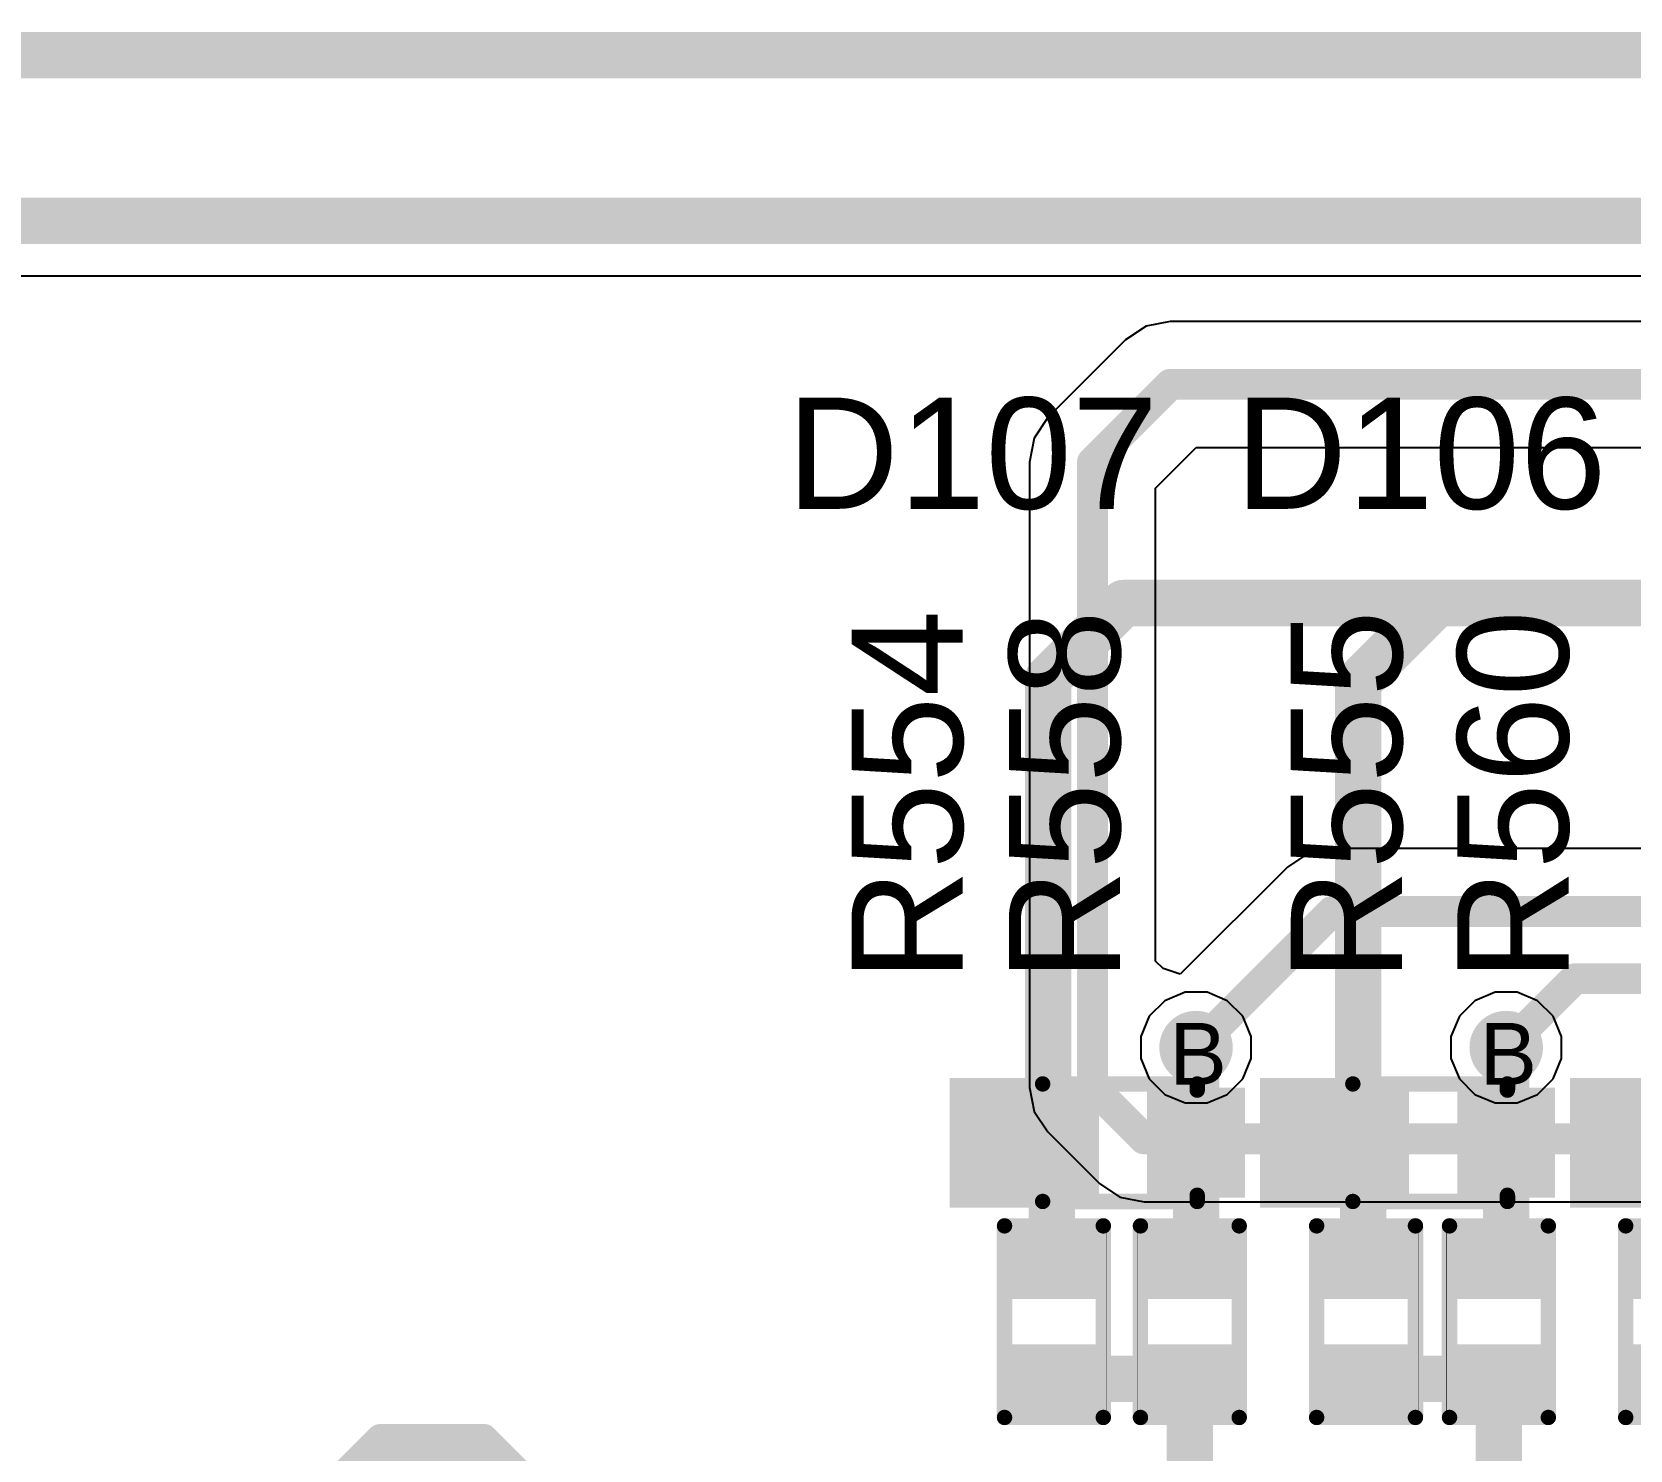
# Model space of a CAD drawing. Header units: inches. Extents: x 0 to 5379, y 0 to 5429.
# Drawn here: x 53.99 to 67.12, y 117.33 to 128.98 of the extents above; entities that cross this region are included whole.
import ezdxf

# ---------------------------------------------------------------- set-up
doc = ezdxf.new("R2010")
doc.units = ezdxf.units.IN
for name, color, linetype in [('Bottom Layer', 5, 'Continuous'), ('Bottom Solder', 6, 'Continuous'), ('Drill Drawing', 1, 'Continuous'), ('GND01', 16, 'Continuous'), ('GND02', 76, 'Continuous'), ('PWR', 156, 'Continuous'), ('SIG 01', 90, 'Continuous'), ('Top Layer', 1, 'Continuous'), ('Top Overlay', 2, 'Continuous'), ('Top Paste', 8, 'Continuous'), ('Top Solder', 216, 'Continuous'), ('Via Holes', 16, 'Continuous')]:
    doc.layers.add(name, color=color, linetype=linetype)
doc.styles.add('Arial', font='', dxfattribs={"height": 0.2})
doc.styles.get('Arial').set_extended_font_data('Arial')

# ---------------------------------------------------------------- blocks, each defined once
blk = doc.blocks.new('T__________156')
at = {"layer": 'Top Layer'}
blk.add_hatch(color=1, dxfattribs=at).paths.add_polyline_path([(0.381, 0.762), (-0.381, 0.762), (-0.762, 0.381), (-0.762, -0.381), (-0.381, -0.762), (0.381, -0.762), (0.762, -0.381), (0.762, 0.381)])
at = {"layer": 'Top Paste'}
blk.add_hatch(color=8, dxfattribs=at).paths.add_polyline_path([(0.381, 0.762), (-0.381, 0.762), (-0.762, 0.381), (-0.762, -0.381), (-0.381, -0.762), (0.381, -0.762), (0.762, -0.381), (0.762, 0.381)])
at = {"layer": 'Top Solder'}
blk.add_hatch(color=216, dxfattribs=at).paths.add_polyline_path([(0.432, 0.864), (-0.432, 0.864), (-0.864, 0.432), (-0.864, -0.432), (-0.432, -0.864), (0.432, -0.864), (0.864, -0.432), (0.864, 0.432)])
at = {"layer": 'Top Overlay'}
for points in [[(-0.94, 0.432, 0.2, 0.2, 0), (-0.432, 0.94, 0.2, 0.2, 0)], [(-0.432, 0.94, 0.2, 0.2, 0), (0.432, 0.94, 0.2, 0.2, 0)], [(0.432, 0.94, 0.2, 0.2, 0), (0.94, 0.432, 0.2, 0.2, 0)], [(-0.94, -0.432, 0.2, 0.2, 0), (-0.94, 0.432, 0.2, 0.2, 0)], [(0.94, -0.432, 0.2, 0.2, 0), (0.94, 0.432, 0.2, 0.2, 0)], [(-0.94, -0.432, 0.2, 0.2, 0), (-0.432, -0.94, 0.2, 0.2, 0)], [(0.432, -0.94, 0.2, 0.2, 0), (0.94, -0.432, 0.2, 0.2, 0)], [(-0.432, -0.94, 0.2, 0.2, 0), (0.432, -0.94, 0.2, 0.2, 0)]]:
    blk.add_lwpolyline(points, format="xyseb", dxfattribs=at)
for points in [[(-0.482, 0.94, 0.1, 0.1, 1), (-0.382, 0.94, 0.1, 0.1, 1)], [(-0.482, 0.94, 0.1, 0.1, 1), (-0.382, 0.94, 0.1, 0.1, 1)], [(0.382, 0.94, 0.1, 0.1, 1), (0.482, 0.94, 0.1, 0.1, 1)], [(0.382, 0.94, 0.1, 0.1, 1), (0.482, 0.94, 0.1, 0.1, 1)], [(-0.99, 0.432, 0.1, 0.1, 1), (-0.89, 0.432, 0.1, 0.1, 1)], [(-0.99, 0.432, 0.1, 0.1, 1), (-0.89, 0.432, 0.1, 0.1, 1)], [(0.89, 0.432, 0.1, 0.1, 1), (0.99, 0.432, 0.1, 0.1, 1)], [(0.89, 0.432, 0.1, 0.1, 1), (0.99, 0.432, 0.1, 0.1, 1)], [(-0.99, -0.432, 0.1, 0.1, 1), (-0.89, -0.432, 0.1, 0.1, 1)], [(-0.99, -0.432, 0.1, 0.1, 1), (-0.89, -0.432, 0.1, 0.1, 1)], [(0.89, -0.432, 0.1, 0.1, 1), (0.99, -0.432, 0.1, 0.1, 1)], [(0.89, -0.432, 0.1, 0.1, 1), (0.99, -0.432, 0.1, 0.1, 1)], [(-0.482, -0.94, 0.1, 0.1, 1), (-0.382, -0.94, 0.1, 0.1, 1)], [(-0.482, -0.94, 0.1, 0.1, 1), (-0.382, -0.94, 0.1, 0.1, 1)], [(0.382, -0.94, 0.1, 0.1, 1), (0.482, -0.94, 0.1, 0.1, 1)], [(0.382, -0.94, 0.1, 0.1, 1), (0.482, -0.94, 0.1, 0.1, 1)]]:
    blk.add_lwpolyline(points, format="xyseb", close=True, dxfattribs=at)
blk = doc.blocks.new('R___0402_220')
at = {"layer": 'Top Layer'}
for points in [[(-0.699, -0.318), (-0.699, 0.317), (-0.241, 0.317), (-0.241, -0.318)], [(0.241, -0.318), (0.241, 0.317), (0.699, 0.317), (0.699, -0.318)]]:
    blk.add_hatch(color=1, dxfattribs=at).paths.add_polyline_path(points)
at = {"layer": 'Top Paste'}
for points in [[(-0.699, -0.318), (-0.699, 0.317), (-0.241, 0.317), (-0.241, -0.318)], [(0.241, -0.318), (0.241, 0.317), (0.699, 0.317), (0.699, -0.318)]]:
    blk.add_hatch(color=8, dxfattribs=at).paths.add_polyline_path(points)
at = {"layer": 'Top Solder'}
for points in [[(-0.754, -0.373), (-0.754, 0.373), (-0.186, 0.373), (-0.186, -0.373)], [(0.186, -0.373), (0.186, 0.373), (0.754, 0.373), (0.754, -0.373)]]:
    blk.add_hatch(color=216, dxfattribs=at).paths.add_polyline_path(points)
at = {"layer": 'Top Overlay'}
for points in [[(0.787, 0.406, 0.127, 0.127, 0), (-0.787, 0.406, 0.127, 0.127, 0)], [(-0.787, -0.406, 0.127, 0.127, 0), (-0.787, 0.406, 0.127, 0.127, 0)], [(0.787, -0.406, 0.127, 0.127, 0), (0.787, 0.406, 0.127, 0.127, 0)], [(0.787, -0.406, 0.127, 0.127, 0), (-0.787, -0.406, 0.127, 0.127, 0)], [(0.813, -0.432, 0.00323, 0.00323, 0), (-0.813, -0.432, 0.00323, 0.00323, 0)]]:
    blk.add_lwpolyline(points, format="xyseb", dxfattribs=at)
for points in [[(-0.819, 0.406, 0.0635, 0.0635, 1), (-0.756, 0.406, 0.0635, 0.0635, 1)], [(-0.819, 0.406, 0.0635, 0.0635, 1), (-0.756, 0.406, 0.0635, 0.0635, 1)], [(0.756, 0.406, 0.0635, 0.0635, 1), (0.819, 0.406, 0.0635, 0.0635, 1)], [(0.756, 0.406, 0.0635, 0.0635, 1), (0.819, 0.406, 0.0635, 0.0635, 1)], [(-0.819, -0.406, 0.0635, 0.0635, 1), (-0.756, -0.406, 0.0635, 0.0635, 1)], [(-0.819, -0.406, 0.0635, 0.0635, 1), (-0.756, -0.406, 0.0635, 0.0635, 1)], [(0.756, -0.406, 0.0635, 0.0635, 1), (0.819, -0.406, 0.0635, 0.0635, 1)], [(0.756, -0.406, 0.0635, 0.0635, 1), (0.819, -0.406, 0.0635, 0.0635, 1)], [(-0.814, -0.432, 0.00161, 0.00161, 1), (-0.812, -0.432, 0.00161, 0.00161, 1)], [(0.812, -0.432, 0.00161, 0.00161, 1), (0.814, -0.432, 0.00161, 0.00161, 1)]]:
    blk.add_lwpolyline(points, format="xyseb", close=True, dxfattribs=at)
blk = doc.blocks.new('R___0402_222')
at = {"layer": 'Top Layer'}
for points in [[(-0.699, -0.318), (-0.699, 0.317), (-0.241, 0.317), (-0.241, -0.318)], [(0.241, -0.318), (0.241, 0.317), (0.699, 0.317), (0.699, -0.318)]]:
    blk.add_hatch(color=1, dxfattribs=at).paths.add_polyline_path(points)
at = {"layer": 'Top Paste'}
for points in [[(-0.699, -0.318), (-0.699, 0.317), (-0.241, 0.317), (-0.241, -0.318)], [(0.241, -0.318), (0.241, 0.317), (0.699, 0.317), (0.699, -0.318)]]:
    blk.add_hatch(color=8, dxfattribs=at).paths.add_polyline_path(points)
at = {"layer": 'Top Solder'}
for points in [[(-0.754, -0.373), (-0.754, 0.373), (-0.186, 0.373), (-0.186, -0.373)], [(0.186, -0.373), (0.186, 0.373), (0.754, 0.373), (0.754, -0.373)]]:
    blk.add_hatch(color=216, dxfattribs=at).paths.add_polyline_path(points)
at = {"layer": 'Top Overlay'}
for points in [[(0.787, 0.406, 0.127, 0.127, 0), (-0.787, 0.406, 0.127, 0.127, 0)], [(-0.787, -0.406, 0.127, 0.127, 0), (-0.787, 0.406, 0.127, 0.127, 0)], [(0.787, -0.406, 0.127, 0.127, 0), (0.787, 0.406, 0.127, 0.127, 0)], [(0.787, -0.406, 0.127, 0.127, 0), (-0.787, -0.406, 0.127, 0.127, 0)], [(0.813, -0.432, 0.00323, 0.00323, 0), (-0.813, -0.432, 0.00323, 0.00323, 0)]]:
    blk.add_lwpolyline(points, format="xyseb", dxfattribs=at)
for points in [[(-0.819, 0.406, 0.0635, 0.0635, 1), (-0.756, 0.406, 0.0635, 0.0635, 1)], [(-0.819, 0.406, 0.0635, 0.0635, 1), (-0.756, 0.406, 0.0635, 0.0635, 1)], [(0.756, 0.406, 0.0635, 0.0635, 1), (0.819, 0.406, 0.0635, 0.0635, 1)], [(0.756, 0.406, 0.0635, 0.0635, 1), (0.819, 0.406, 0.0635, 0.0635, 1)], [(-0.819, -0.406, 0.0635, 0.0635, 1), (-0.756, -0.406, 0.0635, 0.0635, 1)], [(-0.819, -0.406, 0.0635, 0.0635, 1), (-0.756, -0.406, 0.0635, 0.0635, 1)], [(0.756, -0.406, 0.0635, 0.0635, 1), (0.819, -0.406, 0.0635, 0.0635, 1)], [(0.756, -0.406, 0.0635, 0.0635, 1), (0.819, -0.406, 0.0635, 0.0635, 1)], [(-0.814, -0.432, 0.00161, 0.00161, 1), (-0.812, -0.432, 0.00161, 0.00161, 1)], [(0.812, -0.432, 0.00161, 0.00161, 1), (0.814, -0.432, 0.00161, 0.00161, 1)]]:
    blk.add_lwpolyline(points, format="xyseb", close=True, dxfattribs=at)
blk = doc.blocks.new('R___0402_224')
at = {"layer": 'Top Layer'}
for points in [[(-0.699, -0.318), (-0.699, 0.318), (-0.241, 0.318), (-0.241, -0.318)], [(0.241, -0.318), (0.241, 0.318), (0.699, 0.318), (0.699, -0.318)]]:
    blk.add_hatch(color=1, dxfattribs=at).paths.add_polyline_path(points)
at = {"layer": 'Top Paste'}
for points in [[(-0.699, -0.318), (-0.699, 0.318), (-0.241, 0.318), (-0.241, -0.318)], [(0.241, -0.318), (0.241, 0.318), (0.699, 0.318), (0.699, -0.318)]]:
    blk.add_hatch(color=8, dxfattribs=at).paths.add_polyline_path(points)
at = {"layer": 'Top Solder'}
for points in [[(-0.754, -0.373), (-0.754, 0.373), (-0.186, 0.373), (-0.186, -0.373)], [(0.186, -0.373), (0.186, 0.373), (0.754, 0.373), (0.754, -0.373)]]:
    blk.add_hatch(color=216, dxfattribs=at).paths.add_polyline_path(points)
at = {"layer": 'Top Overlay'}
for points in [[(-0.787, 0.406, 0.127, 0.127, 0), (0.787, 0.406, 0.127, 0.127, 0)], [(-0.787, 0.406, 0.127, 0.127, 0), (-0.787, -0.406, 0.127, 0.127, 0)], [(0.787, 0.406, 0.127, 0.127, 0), (0.787, -0.406, 0.127, 0.127, 0)], [(-0.787, -0.406, 0.127, 0.127, 0), (0.787, -0.406, 0.127, 0.127, 0)], [(-0.813, -0.432, 0.00323, 0.00323, 0), (0.813, -0.432, 0.00323, 0.00323, 0)]]:
    blk.add_lwpolyline(points, format="xyseb", dxfattribs=at)
for points in [[(-0.819, 0.406, 0.0635, 0.0635, 1), (-0.756, 0.406, 0.0635, 0.0635, 1)], [(-0.819, 0.406, 0.0635, 0.0635, 1), (-0.756, 0.406, 0.0635, 0.0635, 1)], [(0.756, 0.406, 0.0635, 0.0635, 1), (0.819, 0.406, 0.0635, 0.0635, 1)], [(0.756, 0.406, 0.0635, 0.0635, 1), (0.819, 0.406, 0.0635, 0.0635, 1)], [(-0.819, -0.406, 0.0635, 0.0635, 1), (-0.756, -0.406, 0.0635, 0.0635, 1)], [(-0.819, -0.406, 0.0635, 0.0635, 1), (-0.756, -0.406, 0.0635, 0.0635, 1)], [(0.756, -0.406, 0.0635, 0.0635, 1), (0.819, -0.406, 0.0635, 0.0635, 1)], [(0.756, -0.406, 0.0635, 0.0635, 1), (0.819, -0.406, 0.0635, 0.0635, 1)], [(-0.814, -0.432, 0.00161, 0.00161, 1), (-0.812, -0.432, 0.00161, 0.00161, 1)], [(0.812, -0.432, 0.00161, 0.00161, 1), (0.814, -0.432, 0.00161, 0.00161, 1)]]:
    blk.add_lwpolyline(points, format="xyseb", close=True, dxfattribs=at)
blk = doc.blocks.new('R___0402_225')
at = {"layer": 'Top Layer'}
for points in [[(-0.699, -0.318), (-0.699, 0.318), (-0.241, 0.318), (-0.241, -0.318)], [(0.241, -0.318), (0.241, 0.318), (0.699, 0.318), (0.699, -0.318)]]:
    blk.add_hatch(color=1, dxfattribs=at).paths.add_polyline_path(points)
at = {"layer": 'Top Paste'}
for points in [[(-0.699, -0.318), (-0.699, 0.318), (-0.241, 0.318), (-0.241, -0.318)], [(0.241, -0.318), (0.241, 0.318), (0.699, 0.318), (0.699, -0.318)]]:
    blk.add_hatch(color=8, dxfattribs=at).paths.add_polyline_path(points)
at = {"layer": 'Top Solder'}
for points in [[(-0.754, -0.373), (-0.754, 0.373), (-0.186, 0.373), (-0.186, -0.373)], [(0.186, -0.373), (0.186, 0.373), (0.754, 0.373), (0.754, -0.373)]]:
    blk.add_hatch(color=216, dxfattribs=at).paths.add_polyline_path(points)
at = {"layer": 'Top Overlay'}
for points in [[(-0.787, 0.406, 0.127, 0.127, 0), (0.787, 0.406, 0.127, 0.127, 0)], [(-0.787, 0.406, 0.127, 0.127, 0), (-0.787, -0.406, 0.127, 0.127, 0)], [(0.787, 0.406, 0.127, 0.127, 0), (0.787, -0.406, 0.127, 0.127, 0)], [(-0.787, -0.406, 0.127, 0.127, 0), (0.787, -0.406, 0.127, 0.127, 0)], [(-0.813, -0.432, 0.00323, 0.00323, 0), (0.813, -0.432, 0.00323, 0.00323, 0)]]:
    blk.add_lwpolyline(points, format="xyseb", dxfattribs=at)
for points in [[(-0.819, 0.406, 0.0635, 0.0635, 1), (-0.756, 0.406, 0.0635, 0.0635, 1)], [(-0.819, 0.406, 0.0635, 0.0635, 1), (-0.756, 0.406, 0.0635, 0.0635, 1)], [(0.756, 0.406, 0.0635, 0.0635, 1), (0.819, 0.406, 0.0635, 0.0635, 1)], [(0.756, 0.406, 0.0635, 0.0635, 1), (0.819, 0.406, 0.0635, 0.0635, 1)], [(-0.819, -0.406, 0.0635, 0.0635, 1), (-0.756, -0.406, 0.0635, 0.0635, 1)], [(-0.819, -0.406, 0.0635, 0.0635, 1), (-0.756, -0.406, 0.0635, 0.0635, 1)], [(0.756, -0.406, 0.0635, 0.0635, 1), (0.819, -0.406, 0.0635, 0.0635, 1)], [(0.756, -0.406, 0.0635, 0.0635, 1), (0.819, -0.406, 0.0635, 0.0635, 1)], [(-0.814, -0.432, 0.00161, 0.00161, 1), (-0.812, -0.432, 0.00161, 0.00161, 1)], [(0.812, -0.432, 0.00161, 0.00161, 1), (0.814, -0.432, 0.00161, 0.00161, 1)]]:
    blk.add_lwpolyline(points, format="xyseb", close=True, dxfattribs=at)
blk = doc.blocks.new('R___0402_226')
at = {"layer": 'Top Layer'}
for points in [[(-0.699, -0.318), (-0.699, 0.318), (-0.241, 0.318), (-0.241, -0.318)], [(0.241, -0.318), (0.241, 0.318), (0.699, 0.318), (0.699, -0.318)]]:
    blk.add_hatch(color=1, dxfattribs=at).paths.add_polyline_path(points)
at = {"layer": 'Top Paste'}
for points in [[(-0.699, -0.318), (-0.699, 0.318), (-0.241, 0.318), (-0.241, -0.318)], [(0.241, -0.318), (0.241, 0.318), (0.699, 0.318), (0.699, -0.318)]]:
    blk.add_hatch(color=8, dxfattribs=at).paths.add_polyline_path(points)
at = {"layer": 'Top Solder'}
for points in [[(-0.754, -0.373), (-0.754, 0.373), (-0.186, 0.373), (-0.186, -0.373)], [(0.186, -0.373), (0.186, 0.373), (0.754, 0.373), (0.754, -0.373)]]:
    blk.add_hatch(color=216, dxfattribs=at).paths.add_polyline_path(points)
at = {"layer": 'Top Overlay'}
for points in [[(-0.787, 0.406, 0.127, 0.127, 0), (0.787, 0.406, 0.127, 0.127, 0)], [(-0.787, 0.406, 0.127, 0.127, 0), (-0.787, -0.406, 0.127, 0.127, 0)], [(0.787, 0.406, 0.127, 0.127, 0), (0.787, -0.406, 0.127, 0.127, 0)], [(-0.787, -0.406, 0.127, 0.127, 0), (0.787, -0.406, 0.127, 0.127, 0)], [(-0.813, -0.432, 0.00323, 0.00323, 0), (0.813, -0.432, 0.00323, 0.00323, 0)]]:
    blk.add_lwpolyline(points, format="xyseb", dxfattribs=at)
for points in [[(-0.819, 0.406, 0.0635, 0.0635, 1), (-0.756, 0.406, 0.0635, 0.0635, 1)], [(-0.819, 0.406, 0.0635, 0.0635, 1), (-0.756, 0.406, 0.0635, 0.0635, 1)], [(0.756, 0.406, 0.0635, 0.0635, 1), (0.819, 0.406, 0.0635, 0.0635, 1)], [(0.756, 0.406, 0.0635, 0.0635, 1), (0.819, 0.406, 0.0635, 0.0635, 1)], [(-0.819, -0.406, 0.0635, 0.0635, 1), (-0.756, -0.406, 0.0635, 0.0635, 1)], [(-0.819, -0.406, 0.0635, 0.0635, 1), (-0.756, -0.406, 0.0635, 0.0635, 1)], [(0.756, -0.406, 0.0635, 0.0635, 1), (0.819, -0.406, 0.0635, 0.0635, 1)], [(0.756, -0.406, 0.0635, 0.0635, 1), (0.819, -0.406, 0.0635, 0.0635, 1)], [(-0.814, -0.432, 0.00161, 0.00161, 1), (-0.812, -0.432, 0.00161, 0.00161, 1)], [(0.812, -0.432, 0.00161, 0.00161, 1), (0.814, -0.432, 0.00161, 0.00161, 1)]]:
    blk.add_lwpolyline(points, format="xyseb", close=True, dxfattribs=at)
blk = doc.blocks.new('SOD_523_833')
at = {"layer": 'Top Layer'}
for points in [[(-0.9, 0.35), (-0.3, 0.35), (-0.3, -0.35), (-0.9, -0.35)], [(0.3, 0.35), (0.9, 0.35), (0.9, -0.35), (0.3, -0.35)]]:
    blk.add_hatch(color=1, dxfattribs=at).paths.add_polyline_path(points)
at = {"layer": 'Top Overlay'}
for points in [[(0.662, 0.356), (1.424, 0.356), (1.424, 0.533), (0.662, 0.533)], [(0.941, -0.381), (1.424, -0.381), (1.424, 0.381), (0.941, 0.381)], [(0.662, -0.533), (1.424, -0.533), (1.424, -0.356), (0.662, -0.356)]]:
    blk.add_hatch(color=2, dxfattribs=at).paths.add_polyline_path(points)
at = {"layer": 'Top Paste'}
for points in [[(-0.9, 0.35), (-0.3, 0.35), (-0.3, -0.35), (-0.9, -0.35)], [(0.3, 0.35), (0.9, 0.35), (0.9, -0.35), (0.3, -0.35)]]:
    blk.add_hatch(color=8, dxfattribs=at).paths.add_polyline_path(points)
at = {"layer": 'Top Solder'}
for points in [[(-1.002, 0.452), (-0.198, 0.452), (-0.198, -0.452), (-1.002, -0.452)], [(0.198, 0.452), (1.002, 0.452), (1.002, -0.452), (0.198, -0.452)]]:
    blk.add_hatch(color=216, dxfattribs=at).paths.add_polyline_path(points)
at = {"layer": 'Top Overlay'}
for points in [[(0.66, 0.483, 0.127, 0.127, 0), (-0.61, 0.483, 0.127, 0.127, 0)], [(-0.61, 0.482, 0.127, 0.127, 0), (-0.61, 0.432, 0.127, 0.127, 0)], [(-0.61, -0.432, 0.127, 0.127, 0), (-0.61, -0.482, 0.127, 0.127, 0)], [(0.66, -0.483, 0.127, 0.127, 0), (-0.61, -0.483, 0.127, 0.127, 0)]]:
    blk.add_lwpolyline(points, format="xyseb", dxfattribs=at)
for points in [[(-0.641, 0.483, 0.0635, 0.0635, 1), (-0.578, 0.483, 0.0635, 0.0635, 1)], [(-0.641, 0.482, 0.0635, 0.0635, 1), (-0.578, 0.482, 0.0635, 0.0635, 1)], [(0.629, 0.483, 0.0635, 0.0635, 1), (0.692, 0.483, 0.0635, 0.0635, 1)], [(-0.641, 0.432, 0.0635, 0.0635, 1), (-0.578, 0.432, 0.0635, 0.0635, 1)], [(-0.641, -0.432, 0.0635, 0.0635, 1), (-0.578, -0.432, 0.0635, 0.0635, 1)], [(-0.641, -0.482, 0.0635, 0.0635, 1), (-0.578, -0.482, 0.0635, 0.0635, 1)], [(-0.641, -0.483, 0.0635, 0.0635, 1), (-0.578, -0.483, 0.0635, 0.0635, 1)], [(0.629, -0.483, 0.0635, 0.0635, 1), (0.692, -0.483, 0.0635, 0.0635, 1)]]:
    blk.add_lwpolyline(points, format="xyseb", close=True, dxfattribs=at)
blk = doc.blocks.new('SOD_523_834')
at = {"layer": 'Top Layer'}
for points in [[(-0.9, 0.35), (-0.3, 0.35), (-0.3, -0.35), (-0.9, -0.35)], [(0.3, 0.35), (0.9, 0.35), (0.9, -0.35), (0.3, -0.35)]]:
    blk.add_hatch(color=1, dxfattribs=at).paths.add_polyline_path(points)
at = {"layer": 'Top Overlay'}
for points in [[(0.662, 0.356), (1.424, 0.356), (1.424, 0.533), (0.662, 0.533)], [(0.941, -0.381), (1.424, -0.381), (1.424, 0.381), (0.941, 0.381)], [(0.662, -0.533), (1.424, -0.533), (1.424, -0.356), (0.662, -0.356)]]:
    blk.add_hatch(color=2, dxfattribs=at).paths.add_polyline_path(points)
at = {"layer": 'Top Paste'}
for points in [[(-0.9, 0.35), (-0.3, 0.35), (-0.3, -0.35), (-0.9, -0.35)], [(0.3, 0.35), (0.9, 0.35), (0.9, -0.35), (0.3, -0.35)]]:
    blk.add_hatch(color=8, dxfattribs=at).paths.add_polyline_path(points)
at = {"layer": 'Top Solder'}
for points in [[(-1.002, 0.452), (-0.198, 0.452), (-0.198, -0.452), (-1.002, -0.452)], [(0.198, 0.452), (1.002, 0.452), (1.002, -0.452), (0.198, -0.452)]]:
    blk.add_hatch(color=216, dxfattribs=at).paths.add_polyline_path(points)
at = {"layer": 'Top Overlay'}
for points in [[(0.66, 0.483, 0.127, 0.127, 0), (-0.61, 0.483, 0.127, 0.127, 0)], [(-0.61, 0.482, 0.127, 0.127, 0), (-0.61, 0.432, 0.127, 0.127, 0)], [(-0.61, -0.432, 0.127, 0.127, 0), (-0.61, -0.482, 0.127, 0.127, 0)], [(0.66, -0.483, 0.127, 0.127, 0), (-0.61, -0.483, 0.127, 0.127, 0)]]:
    blk.add_lwpolyline(points, format="xyseb", dxfattribs=at)
for points in [[(-0.641, 0.483, 0.0635, 0.0635, 1), (-0.578, 0.483, 0.0635, 0.0635, 1)], [(-0.641, 0.482, 0.0635, 0.0635, 1), (-0.578, 0.482, 0.0635, 0.0635, 1)], [(0.629, 0.483, 0.0635, 0.0635, 1), (0.692, 0.483, 0.0635, 0.0635, 1)], [(-0.641, 0.432, 0.0635, 0.0635, 1), (-0.578, 0.432, 0.0635, 0.0635, 1)], [(-0.641, -0.432, 0.0635, 0.0635, 1), (-0.578, -0.432, 0.0635, 0.0635, 1)], [(-0.641, -0.482, 0.0635, 0.0635, 1), (-0.578, -0.482, 0.0635, 0.0635, 1)], [(-0.641, -0.483, 0.0635, 0.0635, 1), (-0.578, -0.483, 0.0635, 0.0635, 1)], [(0.629, -0.483, 0.0635, 0.0635, 1), (0.692, -0.483, 0.0635, 0.0635, 1)]]:
    blk.add_lwpolyline(points, format="xyseb", close=True, dxfattribs=at)
blk = doc.blocks.new('SOD_523_835')
at = {"layer": 'Top Layer'}
for points in [[(-0.9, 0.35), (-0.3, 0.35), (-0.3, -0.35), (-0.9, -0.35)], [(0.3, 0.35), (0.9, 0.35), (0.9, -0.35), (0.3, -0.35)]]:
    blk.add_hatch(color=1, dxfattribs=at).paths.add_polyline_path(points)
at = {"layer": 'Top Overlay'}
for points in [[(0.662, 0.356), (1.424, 0.356), (1.424, 0.533), (0.662, 0.533)], [(0.941, -0.381), (1.424, -0.381), (1.424, 0.381), (0.941, 0.381)], [(0.662, -0.533), (1.424, -0.533), (1.424, -0.356), (0.662, -0.356)]]:
    blk.add_hatch(color=2, dxfattribs=at).paths.add_polyline_path(points)
at = {"layer": 'Top Paste'}
for points in [[(-0.9, 0.35), (-0.3, 0.35), (-0.3, -0.35), (-0.9, -0.35)], [(0.3, 0.35), (0.9, 0.35), (0.9, -0.35), (0.3, -0.35)]]:
    blk.add_hatch(color=8, dxfattribs=at).paths.add_polyline_path(points)
at = {"layer": 'Top Solder'}
for points in [[(-1.002, 0.452), (-0.198, 0.452), (-0.198, -0.452), (-1.002, -0.452)], [(0.198, 0.452), (1.002, 0.452), (1.002, -0.452), (0.198, -0.452)]]:
    blk.add_hatch(color=216, dxfattribs=at).paths.add_polyline_path(points)
at = {"layer": 'Top Overlay'}
for points in [[(0.66, 0.483, 0.127, 0.127, 0), (-0.61, 0.483, 0.127, 0.127, 0)], [(-0.61, 0.482, 0.127, 0.127, 0), (-0.61, 0.432, 0.127, 0.127, 0)], [(-0.61, -0.432, 0.127, 0.127, 0), (-0.61, -0.482, 0.127, 0.127, 0)], [(0.66, -0.483, 0.127, 0.127, 0), (-0.61, -0.483, 0.127, 0.127, 0)]]:
    blk.add_lwpolyline(points, format="xyseb", dxfattribs=at)
for points in [[(-0.641, 0.483, 0.0635, 0.0635, 1), (-0.578, 0.483, 0.0635, 0.0635, 1)], [(-0.641, 0.482, 0.0635, 0.0635, 1), (-0.578, 0.482, 0.0635, 0.0635, 1)], [(0.629, 0.483, 0.0635, 0.0635, 1), (0.692, 0.483, 0.0635, 0.0635, 1)], [(-0.641, 0.432, 0.0635, 0.0635, 1), (-0.578, 0.432, 0.0635, 0.0635, 1)], [(-0.641, -0.432, 0.0635, 0.0635, 1), (-0.578, -0.432, 0.0635, 0.0635, 1)], [(-0.641, -0.482, 0.0635, 0.0635, 1), (-0.578, -0.482, 0.0635, 0.0635, 1)], [(-0.641, -0.483, 0.0635, 0.0635, 1), (-0.578, -0.483, 0.0635, 0.0635, 1)], [(0.629, -0.483, 0.0635, 0.0635, 1), (0.692, -0.483, 0.0635, 0.0635, 1)]]:
    blk.add_lwpolyline(points, format="xyseb", close=True, dxfattribs=at)

msp = doc.modelspace()

# ---------------------------------------------------------------- hatches: boundary and pattern name
at = {"layer": 'Bottom Layer'}
h = msp.add_hatch(color=5, dxfattribs=at)
edge = h.paths.add_edge_path()
edge.add_arc((63.555, 120.635), 0.2, 0, 360)
h = msp.add_hatch(color=5, dxfattribs=at)
edge = h.paths.add_edge_path()
edge.add_arc((66.104, 120.635), 0.2, 0, 360)
at = {"layer": 'Bottom Solder'}
h = msp.add_hatch(color=6, dxfattribs=at)
edge = h.paths.add_edge_path()
edge.add_arc((63.555, 120.635), 0.302, 0, 360)
h = msp.add_hatch(color=6, dxfattribs=at)
edge = h.paths.add_edge_path()
edge.add_arc((66.104, 120.635), 0.302, 0, 360)
at = {"layer": 'GND01'}
h = msp.add_hatch(color=16, dxfattribs=at)
edge = h.paths.add_edge_path()
edge.add_arc((63.555, 120.635), 0.2, 0, 360)
h = msp.add_hatch(color=16, dxfattribs=at)
edge = h.paths.add_edge_path()
edge.add_arc((66.104, 120.635), 0.2, 0, 360)
at = {"layer": 'GND02'}
h = msp.add_hatch(color=76, dxfattribs=at)
edge = h.paths.add_edge_path()
edge.add_arc((63.555, 120.635), 0.2, 0, 360)
h = msp.add_hatch(color=76, dxfattribs=at)
edge = h.paths.add_edge_path()
edge.add_arc((66.104, 120.635), 0.2, 0, 360)
at = {"layer": 'PWR'}
h = msp.add_hatch(color=156, dxfattribs=at)
edge = h.paths.add_edge_path()
edge.add_arc((63.555, 120.635), 0.2, 0, 360)
h = msp.add_hatch(color=156, dxfattribs=at)
edge = h.paths.add_edge_path()
edge.add_arc((66.104, 120.635), 0.2, 0, 360)
at = {"layer": 'SIG 01'}
h = msp.add_hatch(color=90, dxfattribs=at)
edge = h.paths.add_edge_path()
edge.add_arc((63.555, 120.635), 0.2, 0, 360)
h = msp.add_hatch(color=90, dxfattribs=at)
edge = h.paths.add_edge_path()
edge.add_arc((66.104, 120.635), 0.2, 0, 360)
at = {"layer": 'Top Layer'}
h = msp.add_hatch(color=1, dxfattribs=at)
edge = h.paths.add_edge_path()
edge.add_arc((63.555, 120.635), 0.2, 0, 360)
h = msp.add_hatch(color=1, dxfattribs=at)
edge = h.paths.add_edge_path()
edge.add_arc((66.104, 120.635), 0.2, 0, 360)
at = {"layer": 'Top Solder'}
h = msp.add_hatch(color=216, dxfattribs=at)
edge = h.paths.add_edge_path()
edge.add_arc((63.555, 120.635), 0.302, 0, 360)
h = msp.add_hatch(color=216, dxfattribs=at)
edge = h.paths.add_edge_path()
edge.add_arc((66.104, 120.635), 0.302, 0, 360)
at = {"layer": 'Via Holes'}
h = msp.add_hatch(color=7, dxfattribs=at)
edge = h.paths.add_edge_path()
edge.add_arc((63.555, 120.635), 0.1, 0, 360)
h = msp.add_hatch(color=7, dxfattribs=at)
edge = h.paths.add_edge_path()
edge.add_arc((66.104, 120.635), 0.1, 0, 360)

# ---------------------------------------------------------------- linework, layer by layer
at = {"layer": 'Bottom Layer'}
for p, q in [((63.465, 121.089), (63.298, 121.02)), ((63.645, 121.089), (63.465, 121.089)), ((63.812, 121.02), (63.645, 121.089)), ((66.014, 121.089), (65.847, 121.02)), ((66.194, 121.089), (66.014, 121.089)), ((66.361, 121.02), (66.194, 121.089)), ((63.298, 121.02), (63.17, 120.892)), ((63.94, 120.892), (63.812, 121.02)), ((65.847, 121.02), (65.719, 120.892)), ((66.489, 120.892), (66.361, 121.02)), ((63.17, 120.892), (63.101, 120.726)), ((64.009, 120.726), (63.94, 120.892)), ((65.719, 120.892), (65.65, 120.726)), ((66.558, 120.726), (66.489, 120.892)), ((63.101, 120.726), (63.101, 120.545)), ((64.009, 120.545), (64.009, 120.726)), ((65.65, 120.726), (65.65, 120.545)), ((66.558, 120.545), (66.558, 120.726)), ((63.101, 120.545), (63.17, 120.378)), ((63.94, 120.378), (64.009, 120.545)), ((65.65, 120.545), (65.719, 120.378)), ((66.489, 120.378), (66.558, 120.545)), ((63.17, 120.378), (63.298, 120.25)), ((63.812, 120.25), (63.94, 120.378)), ((65.719, 120.378), (65.847, 120.25)), ((66.361, 120.25), (66.489, 120.378)), ((63.298, 120.25), (63.465, 120.181)), ((63.465, 120.181), (63.645, 120.181)), ((63.645, 120.181), (63.812, 120.25)), ((65.847, 120.25), (66.014, 120.181)), ((66.014, 120.181), (66.194, 120.181)), ((66.194, 120.181), (66.361, 120.25))]:
    msp.add_line(p, q, dxfattribs=at)
at = {"layer": 'GND01'}
for p, q in [((63.465, 121.089), (63.298, 121.02)), ((63.645, 121.089), (63.465, 121.089)), ((63.812, 121.02), (63.645, 121.089)), ((66.014, 121.089), (65.847, 121.02)), ((66.194, 121.089), (66.014, 121.089)), ((66.361, 121.02), (66.194, 121.089)), ((63.298, 121.02), (63.17, 120.892)), ((63.94, 120.892), (63.812, 121.02)), ((65.847, 121.02), (65.719, 120.892)), ((66.489, 120.892), (66.361, 121.02)), ((63.17, 120.892), (63.101, 120.726)), ((64.009, 120.726), (63.94, 120.892)), ((65.719, 120.892), (65.65, 120.726)), ((66.558, 120.726), (66.489, 120.892)), ((63.101, 120.726), (63.101, 120.545)), ((64.009, 120.545), (64.009, 120.726)), ((65.65, 120.726), (65.65, 120.545)), ((66.558, 120.545), (66.558, 120.726)), ((63.101, 120.545), (63.17, 120.378)), ((63.94, 120.378), (64.009, 120.545)), ((65.65, 120.545), (65.719, 120.378)), ((66.489, 120.378), (66.558, 120.545)), ((63.17, 120.378), (63.298, 120.25)), ((63.812, 120.25), (63.94, 120.378)), ((65.719, 120.378), (65.847, 120.25)), ((66.361, 120.25), (66.489, 120.378)), ((63.298, 120.25), (63.465, 120.181)), ((63.465, 120.181), (63.645, 120.181)), ((63.645, 120.181), (63.812, 120.25)), ((65.847, 120.25), (66.014, 120.181)), ((66.014, 120.181), (66.194, 120.181)), ((66.194, 120.181), (66.361, 120.25))]:
    msp.add_line(p, q, dxfattribs=at)
at = {"layer": 'GND02'}
for p, q in [((63.465, 121.089), (63.298, 121.02)), ((63.645, 121.089), (63.465, 121.089)), ((63.812, 121.02), (63.645, 121.089)), ((66.014, 121.089), (65.847, 121.02)), ((66.194, 121.089), (66.014, 121.089)), ((66.361, 121.02), (66.194, 121.089)), ((63.298, 121.02), (63.17, 120.892)), ((63.94, 120.892), (63.812, 121.02)), ((65.847, 121.02), (65.719, 120.892)), ((66.489, 120.892), (66.361, 121.02)), ((63.17, 120.892), (63.101, 120.726)), ((64.009, 120.726), (63.94, 120.892)), ((65.719, 120.892), (65.65, 120.726)), ((66.558, 120.726), (66.489, 120.892)), ((63.101, 120.726), (63.101, 120.545)), ((64.009, 120.545), (64.009, 120.726)), ((65.65, 120.726), (65.65, 120.545)), ((66.558, 120.545), (66.558, 120.726)), ((63.101, 120.545), (63.17, 120.378)), ((63.94, 120.378), (64.009, 120.545)), ((65.65, 120.545), (65.719, 120.378)), ((66.489, 120.378), (66.558, 120.545)), ((63.17, 120.378), (63.298, 120.25)), ((63.812, 120.25), (63.94, 120.378)), ((65.719, 120.378), (65.847, 120.25)), ((66.361, 120.25), (66.489, 120.378)), ((63.298, 120.25), (63.465, 120.181)), ((63.465, 120.181), (63.645, 120.181)), ((63.645, 120.181), (63.812, 120.25)), ((65.847, 120.25), (66.014, 120.181)), ((66.014, 120.181), (66.194, 120.181)), ((66.194, 120.181), (66.361, 120.25))]:
    msp.add_line(p, q, dxfattribs=at)
at = {"layer": 'PWR'}
for p, q in [((51.487, 126.978), (78.323, 126.978)), ((63.465, 121.089), (63.298, 121.02)), ((63.645, 121.089), (63.465, 121.089)), ((63.812, 121.02), (63.645, 121.089)), ((66.014, 121.089), (65.847, 121.02)), ((66.194, 121.089), (66.014, 121.089)), ((66.361, 121.02), (66.194, 121.089)), ((63.298, 121.02), (63.17, 120.892)), ((63.94, 120.892), (63.812, 121.02)), ((65.847, 121.02), (65.719, 120.892)), ((66.489, 120.892), (66.361, 121.02)), ((63.17, 120.892), (63.101, 120.726)), ((64.009, 120.726), (63.94, 120.892)), ((65.719, 120.892), (65.65, 120.726)), ((66.558, 120.726), (66.489, 120.892)), ((63.101, 120.726), (63.101, 120.545)), ((64.009, 120.545), (64.009, 120.726)), ((65.65, 120.726), (65.65, 120.545)), ((66.558, 120.545), (66.558, 120.726)), ((63.101, 120.545), (63.17, 120.378)), ((63.94, 120.378), (64.009, 120.545)), ((65.65, 120.545), (65.719, 120.378)), ((66.489, 120.378), (66.558, 120.545)), ((63.17, 120.378), (63.298, 120.25)), ((63.812, 120.25), (63.94, 120.378)), ((65.719, 120.378), (65.847, 120.25)), ((66.361, 120.25), (66.489, 120.378)), ((63.298, 120.25), (63.465, 120.181)), ((63.465, 120.181), (63.645, 120.181)), ((63.645, 120.181), (63.812, 120.25)), ((65.847, 120.25), (66.014, 120.181)), ((66.014, 120.181), (66.194, 120.181)), ((66.194, 120.181), (66.361, 120.25))]:
    msp.add_line(p, q, dxfattribs=at)
for points in [[(52.405, 128.792, 0.381, 0.381, 0), (83.893, 128.792, 0.381, 0.381, 0)], [(51.487, 127.431, 0.381, 0.381, 0), (84.666, 127.431, 0.381, 0.381, 0)]]:
    msp.add_lwpolyline(points, format="xyseb", dxfattribs=at)
at = {"layer": 'SIG 01'}
for p, q in [((63.343, 126.604), (63.144, 126.564)), ((79.539, 126.604), (63.343, 126.604)), ((63.144, 126.564), (62.976, 126.452)), ((62.976, 126.452), (62.338, 125.814)), ((62.338, 125.814), (62.226, 125.645)), ((62.226, 125.645), (62.186, 125.447)), ((63.222, 125.233), (63.557, 125.568)), ((63.557, 125.568), (79.539, 125.568)), ((62.186, 125.447), (62.186, 120.308)), ((63.222, 121.346), (63.222, 125.233)), ((64.673, 122.271), (64.474, 122.231)), ((73.583, 122.271), (64.673, 122.271)), ((64.474, 122.231), (64.306, 122.119)), ((64.306, 122.119), (63.425, 121.238)), ((63.284, 121.285), (63.222, 121.346)), ((63.425, 121.238), (63.284, 121.285)), ((62.186, 120.308), (62.226, 120.11)), ((62.226, 120.11), (62.338, 119.942)), ((62.338, 119.942), (62.761, 119.518)), ((62.761, 119.518), (62.929, 119.406)), ((62.929, 119.406), (63.128, 119.367)), ((63.128, 119.367), (67.902, 119.367))]:
    msp.add_line(p, q, dxfattribs=at)
for points in [[(62.704, 125.447, 0.254, 0.254, 0), (63.343, 126.086, 0.254, 0.254, 0)], [(63.343, 126.086, 0.254, 0.254, 0), (79.807, 126.086, 0.254, 0.254, 0)], [(62.704, 120.308, 0.254, 0.254, 0), (62.704, 125.447, 0.254, 0.254, 0)], [(63.555, 120.635, 0.254, 0.254, 0), (64.673, 121.753, 0.254, 0.254, 0)], [(64.673, 121.753, 0.254, 0.254, 0), (73.583, 121.753, 0.254, 0.254, 0)], [(66.104, 120.635, 0.254, 0.254, 0), (66.669, 121.201, 0.254, 0.254, 0)], [(66.669, 121.201, 0.254, 0.254, 0), (73.323, 121.201, 0.254, 0.254, 0)], [(62.704, 120.308, 0.254, 0.254, 0), (63.128, 119.885, 0.254, 0.254, 0)], [(63.128, 119.885, 0.254, 0.254, 0), (67.902, 119.885, 0.254, 0.254, 0)]]:
    msp.add_lwpolyline(points, format="xyseb", dxfattribs=at)
for points in [[(63.279, 126.086, 0.127, 0.127, 1), (63.406, 126.086, 0.127, 0.127, 1)], [(63.279, 126.086, 0.127, 0.127, 1), (63.406, 126.086, 0.127, 0.127, 1)], [(62.641, 125.447, 0.127, 0.127, 1), (62.768, 125.447, 0.127, 0.127, 1)], [(62.641, 125.447, 0.127, 0.127, 1), (62.768, 125.447, 0.127, 0.127, 1)], [(64.609, 121.753, 0.127, 0.127, 1), (64.736, 121.753, 0.127, 0.127, 1)], [(64.609, 121.753, 0.127, 0.127, 1), (64.736, 121.753, 0.127, 0.127, 1)], [(66.606, 121.201, 0.127, 0.127, 1), (66.733, 121.201, 0.127, 0.127, 1)], [(66.606, 121.201, 0.127, 0.127, 1), (66.733, 121.201, 0.127, 0.127, 1)], [(63.492, 120.635, 0.127, 0.127, 1), (63.619, 120.635, 0.127, 0.127, 1)], [(66.04, 120.635, 0.127, 0.127, 1), (66.167, 120.635, 0.127, 0.127, 1)], [(62.641, 120.308, 0.127, 0.127, 1), (62.768, 120.308, 0.127, 0.127, 1)], [(62.641, 120.308, 0.127, 0.127, 1), (62.768, 120.308, 0.127, 0.127, 1)], [(63.064, 119.885, 0.127, 0.127, 1), (63.191, 119.885, 0.127, 0.127, 1)], [(63.064, 119.885, 0.127, 0.127, 1), (63.191, 119.885, 0.127, 0.127, 1)]]:
    msp.add_lwpolyline(points, format="xyseb", close=True, dxfattribs=at)
at = {"layer": 'Top Layer'}
for points in [[(62.339, 123.669, 0.381, 0.381, 0), (62.96, 124.289, 0.381, 0.381, 0)], [(62.96, 124.289, 0.381, 0.381, 0), (65.538, 124.289, 0.381, 0.381, 0)], [(64.888, 123.639, 0.381, 0.381, 0), (65.538, 124.289, 0.381, 0.381, 0)], [(65.538, 124.289, 0.381, 0.381, 0), (68.192, 124.289, 0.381, 0.381, 0)], [(62.339, 119.869, 0.381, 0.381, 0), (62.339, 123.669, 0.381, 0.381, 0)], [(64.888, 119.869, 0.381, 0.381, 0), (64.888, 123.639, 0.381, 0.381, 0)], [(63.555, 119.853, 0.381, 0.381, 0), (63.555, 120.635, 0.381, 0.381, 0)], [(66.104, 119.853, 0.381, 0.381, 0), (66.104, 120.635, 0.381, 0.381, 0)], [(62.355, 119.853, 0.381, 0.381, 0), (62.371, 119.837, 0.381, 0.381, 0)], [(63.555, 118.852, 0.381, 0.381, 0), (63.555, 119.853, 0.381, 0.381, 0)], [(64.904, 119.853, 0.381, 0.381, 0), (64.928, 119.829, 0.381, 0.381, 0)], [(66.104, 118.852, 0.381, 0.381, 0), (66.104, 119.853, 0.381, 0.381, 0)], [(62.371, 118.868, 0.381, 0.381, 0), (62.371, 119.837, 0.381, 0.381, 0)], [(64.928, 118.876, 0.381, 0.381, 0), (64.928, 119.829, 0.381, 0.381, 0)], [(62.371, 118.868, 0.381, 0.381, 0), (62.387, 118.852, 0.381, 0.381, 0)], [(64.928, 118.876, 0.381, 0.381, 0), (64.952, 118.852, 0.381, 0.381, 0)], [(62.387, 117.913, 0.381, 0.381, 0), (63.504, 117.913, 0.381, 0.381, 0)], [(63.504, 114.974, 0.381, 0.381, 0), (63.504, 117.913, 0.381, 0.381, 0)], [(64.952, 117.913, 0.381, 0.381, 0), (66.044, 117.913, 0.381, 0.381, 0)], [(66.044, 114.974, 0.381, 0.381, 0), (66.044, 117.913, 0.381, 0.381, 0)]]:
    msp.add_lwpolyline(points, format="xyseb", dxfattribs=at)
for points in [[(62.864, 124.289, 0.191, 0.191, 1), (63.055, 124.289, 0.191, 0.191, 1)], [(62.864, 124.289, 0.191, 0.191, 1), (63.055, 124.289, 0.191, 0.191, 1)], [(65.443, 124.289, 0.191, 0.191, 1), (65.633, 124.289, 0.191, 0.191, 1)], [(65.443, 124.289, 0.191, 0.191, 1), (65.633, 124.289, 0.191, 0.191, 1)], [(65.443, 124.289, 0.191, 0.191, 1), (65.633, 124.289, 0.191, 0.191, 1)], [(62.244, 123.669, 0.191, 0.191, 1), (62.434, 123.669, 0.191, 0.191, 1)], [(62.244, 123.669, 0.191, 0.191, 1), (62.434, 123.669, 0.191, 0.191, 1)], [(64.793, 123.639, 0.191, 0.191, 1), (64.983, 123.639, 0.191, 0.191, 1)], [(64.793, 123.639, 0.191, 0.191, 1), (64.983, 123.639, 0.191, 0.191, 1)], [(63.46, 120.635, 0.191, 0.191, 1), (63.65, 120.635, 0.191, 0.191, 1)], [(66.009, 120.635, 0.191, 0.191, 1), (66.199, 120.635, 0.191, 0.191, 1)], [(62.244, 119.869, 0.191, 0.191, 1), (62.434, 119.869, 0.191, 0.191, 1)], [(62.26, 119.853, 0.191, 0.191, 1), (62.45, 119.853, 0.191, 0.191, 1)], [(63.46, 119.853, 0.191, 0.191, 1), (63.65, 119.853, 0.191, 0.191, 1)], [(63.46, 119.853, 0.191, 0.191, 1), (63.65, 119.853, 0.191, 0.191, 1)], [(64.793, 119.869, 0.191, 0.191, 1), (64.983, 119.869, 0.191, 0.191, 1)], [(64.809, 119.853, 0.191, 0.191, 1), (64.999, 119.853, 0.191, 0.191, 1)], [(66.009, 119.853, 0.191, 0.191, 1), (66.199, 119.853, 0.191, 0.191, 1)], [(66.009, 119.853, 0.191, 0.191, 1), (66.199, 119.853, 0.191, 0.191, 1)], [(62.276, 119.837, 0.191, 0.191, 1), (62.466, 119.837, 0.191, 0.191, 1)], [(62.276, 119.837, 0.191, 0.191, 1), (62.466, 119.837, 0.191, 0.191, 1)], [(64.833, 119.829, 0.191, 0.191, 1), (65.023, 119.829, 0.191, 0.191, 1)], [(64.833, 119.829, 0.191, 0.191, 1), (65.023, 119.829, 0.191, 0.191, 1)], [(62.276, 118.868, 0.191, 0.191, 1), (62.466, 118.868, 0.191, 0.191, 1)], [(62.276, 118.868, 0.191, 0.191, 1), (62.466, 118.868, 0.191, 0.191, 1)], [(62.291, 118.852, 0.191, 0.191, 1), (62.482, 118.852, 0.191, 0.191, 1)], [(63.46, 118.852, 0.191, 0.191, 1), (63.65, 118.852, 0.191, 0.191, 1)], [(64.833, 118.876, 0.191, 0.191, 1), (65.023, 118.876, 0.191, 0.191, 1)], [(64.833, 118.876, 0.191, 0.191, 1), (65.023, 118.876, 0.191, 0.191, 1)], [(64.857, 118.852, 0.191, 0.191, 1), (65.047, 118.852, 0.191, 0.191, 1)], [(66.009, 118.852, 0.191, 0.191, 1), (66.199, 118.852, 0.191, 0.191, 1)], [(62.291, 117.913, 0.191, 0.191, 1), (62.482, 117.913, 0.191, 0.191, 1)], [(63.409, 117.913, 0.191, 0.191, 1), (63.599, 117.913, 0.191, 0.191, 1)], [(63.409, 117.913, 0.191, 0.191, 1), (63.599, 117.913, 0.191, 0.191, 1)], [(64.857, 117.913, 0.191, 0.191, 1), (65.047, 117.913, 0.191, 0.191, 1)], [(65.949, 117.913, 0.191, 0.191, 1), (66.139, 117.913, 0.191, 0.191, 1)], [(65.949, 117.913, 0.191, 0.191, 1), (66.139, 117.913, 0.191, 0.191, 1)]]:
    msp.add_lwpolyline(points, format="xyseb", close=True, dxfattribs=at)

# ---------------------------------------------------------------- block references
for name, p, rotation in [('SOD_523_833', (62.955, 119.853), 180), ('SOD_523_834', (65.504, 119.853), 180), ('SOD_523_835', (68.053, 119.853), 180), ('R___0402_226', (62.387, 118.382), 90), ('R___0402_222', (63.504, 118.382), 270), ('R___0402_225', (64.952, 118.382), 90), ('R___0402_220', (66.044, 118.382), 270), ('R___0402_224', (67.492, 118.382), 90)]:
    msp.add_blockref(name, p, dxfattribs=dict(rotation=rotation))
msp.add_blockref('T__________156', (57.277, 116.5))

# ---------------------------------------------------------------- texts
at = {"layer": 'Drill Drawing', "style": 'Arial'}
for p in [(63.335, 120.33), (65.884, 120.33)]:
    msp.add_text('B', height=0.508, dxfattribs=at).set_placement(p)
at = {"layer": 'Top Overlay', "style": 'Arial'}
for s, p in [('D107', (60.191, 125.063)), ('D106', (63.874, 125.063))]:
    msp.add_text(s, height=0.9144, dxfattribs=at).set_placement(p)
for s, p in [('R554', (61.638, 121.177)), ('R558', (62.931, 121.177)), ('R555', (65.248, 121.177)), ('R560', (66.616, 121.177))]:
    msp.add_text(s, height=0.9144, rotation=90, dxfattribs=at).set_placement(p)

doc.saveas('drawing.dxf')
